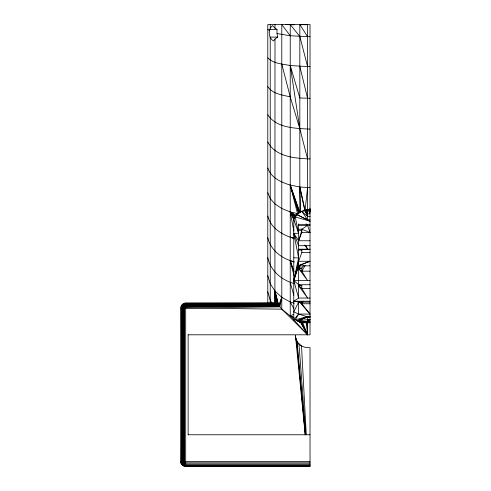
<?xml version="1.0" encoding="UTF-8"?>
<svg xmlns="http://www.w3.org/2000/svg" width="491" height="491" viewBox="0 0 491 491"><rect width="100%" height="100%" fill="white"/><g stroke="black" fill="none" stroke-linecap="round" stroke-linejoin="round"><path stroke-width="0.74" d="M310.024 302.125L298.62 302.125L293.778 301.21L298.62 298.055L293.778 280.527L298.62 257.849L293.778 233.329L298.62 233.329L293.778 219.545L295.238 216.924L299.823 212.278L299.829 24.55L307.581 36.653L310.024 36.653M298.276 343.135C300.952 346.756 305.715 347.929 310.024 347.628L310.024 466.45L185.69 466.45C183.161 466.481 180.614 464.21 180.989 461.583L181.461 307.98C181.099 305.384 182.983 302.978 185.69 303.107L274.905 303.125C277.955 303.935 279.888 306.85 281.791 309.146L307.581 334.801L307.581 322.765L299.406 321.967L295.318 319.77L293.778 319.77L293.778 218.022L295.441 215.334L297.129 214.665L310.024 221.214L295.238 216.924L290.23 211.946L281.791 208.503L274.997 203.974L270.234 198.622L267.791 192.748M182.247 304.549L184.242 306.537L184.42 307.98L183.247 461.583L181.461 464.026L180.989 462.847L180.989 306.722L181.461 305.549L182.247 304.549L185.69 303.272L274.905 303.125L274.997 39.059L277.642 37.101L276.998 33.541L276.998 29.423L274.997 28.171L272.554 25.581C267.785 28.975 268.289 38.089 273.493 40.943L274.997 39.059M274.905 303.125L274.997 291.108L270.234 283.773L267.791 275.733M306.366 209.393L307.611 209.547L307.642 210.289C303.88 210.351 300.24 211.756 297.123 213.794L296.312 214.99L295.361 215.445L295.238 216.924L298.62 233.329M310.024 213.824L307.581 213.824L305.071 210.529L307.581 187.488L310.024 187.488M310.024 322.765L301.732 322.74L299.406 321.967L307.581 321.458L308.667 320.543L308.802 319.395L309.342 319.966L310.024 319.395L297.129 320.807L307.581 316.585L310.024 316.585M182.247 465.026L184.242 463.019L184.42 461.583L184.42 307.98L185.69 306.722L278.735 305.549L281.791 297.319L274.997 291.108L275.58 303.266L185.69 303.751L183.413 303.966L181.676 305.709L180.989 307.98L181.461 461.583L182.247 465.026L185.69 466.284L182.873 464.4L180.989 461.583L310.024 461.583M309.533 211.198L310.024 208.196M309.637 211.609L310.024 209.436M309.612 212.063L310.024 209.835M309.612 212.468L310.024 210.326M309.594 213.008L310.024 210.829M294.195 303.248L290.23 302.026L281.791 297.319L279.882 306.746L184.242 306.537L183.247 307.98L182.247 461.583L183.481 463.786L185.69 465.026L310.024 465.026M309.563 213.695L310.024 211.504M295.49 215.316L299.51 212.376L290.23 185.089C281.196 182.278 270.928 177.754 267.791 168.002M310.024 284.719L298.62 284.719L293.778 280.527L298.62 261.267L301.836 252.484L301.836 249.379M183.247 465.824L183.855 465.186L183.247 461.583L182.247 307.98L181.148 306.777L181.461 305.549L183.247 307.98L184.42 461.583L185.69 462.847L310.024 462.847M185.69 303.272L183.855 304.371L183.247 307.98L183.247 461.583L184.242 463.019L185.69 464.026L310.024 464.026M281.791 297.319L279.226 306.059L185.69 306.722M180.989 461.583C180.958 463.608 184.015 467.991 185.69 465.026M310.024 280.545L293.778 280.527L298.62 265.471L310.024 261.267L298.62 261.267M293.778 280.527L298.62 265.84L310.024 261.267M306.801 322.747L307.581 334.801L290.23 315.909L281.791 309.146L180.989 307.98L182.087 306.157L185.69 305.549L278.735 305.549L274.997 291.108L276.513 303.751L185.69 304.549L184.444 305.009L182.707 306.734L182.247 307.98L182.247 461.583L180.989 462.847L181.461 464.026M301.836 228.996L301.836 232.568L298.62 240.768L310.024 240.768M303.653 265.545L301.836 268.012L298.62 268.012L299.694 265.367M184.966 303.831L185.69 304.549L277.587 304.53L274.997 291.108L278.6 305.414L185.69 305.549L184.444 305.009L184.966 303.831L184.42 303.272L275.58 303.266M298.62 302.125L293.778 311.828L298.62 314.074L307.581 316.855L297.129 320.807L310.024 321.967L307.581 319.395L308.127 320.997M301.836 268.608L298.62 268.608L307.581 280.545L301.836 271.173L305.181 265.343M293.778 319.77L298.62 314.074L310.024 314.074L301.836 303.751L302.984 301.891M182.087 306.157L183.855 304.371L184.444 305.009M298.62 268.012L300.51 265.68M299.614 284.363L298.62 285.498L301.836 285.498L301.836 288.413L307.581 298.055L298.62 285.744L301.836 285.744M183.855 465.186L185.69 464.026L182.087 463.418M308.667 320.543L309.342 319.966M299.823 212.278L290.23 185.089L298.565 212.941L300.639 211.873L299.829 187.003L290.23 185.089L297.521 213.579L301.977 211.234L304.751 210.559L307.581 213.824L307.642 210.289L306.378 209.767M299.406 212.806L290.23 185.089L298.731 212.849L301.977 211.234M184.42 303.272L183.413 303.966L182.873 305.175L181.676 305.709M184.242 306.537L185.69 305.549M298.62 229.217L301.836 229.217L307.581 225.369L306.765 224.111M293.581 314.338L290.23 315.909L290.23 24.55L299.829 36.469L307.581 66.598L310.024 66.598M307.581 187.488L299.829 187.003L305.126 210.504L307.581 209.761L310.024 209.761M181.523 307.262L182.707 306.734M307.581 320.427L310.024 319.395M307.581 316.585L295.318 319.77L298.62 314.074L298.62 301.627M184.242 463.019L185.69 462.847M304.751 24.82L307.581 24.55L307.581 209.761M299.578 24.808L307.581 24.55M185.69 307.98L279.226 306.746M269.62 29.423L277.022 29.423M269.94 37.101L277.587 37.101M267.791 57.852C273.487 63.818 282.626 63.983 290.23 65.524L299.829 97.985L310.024 98.274M310.024 129.127C295.729 128.366 276.402 128.194 267.791 114.826M267.791 141.973C275.42 156.801 295.116 158.415 310.024 158.924M307.581 211.155L310.024 211.155L308.115 209.307M301.621 211.412L307.581 216.359L310.024 216.359M301.977 211.425L307.581 219.845L310.024 219.845M298.62 224.35L310.024 224.35M298.62 225.369L310.024 225.369M298.62 230.328L301.836 230.328L298.62 240.768L293.778 233.329L298.62 245.703L310.024 245.703M301.836 232.568L310.024 232.568L307.581 225.369L306.016 223.976M298.62 249.189L310.024 249.189M298.62 249.379L310.024 249.379M298.62 250.066L301.836 250.066M301.836 252.484L310.024 252.484M293.778 257.849L298.62 257.849M298.62 265.84L310.024 265.84M298.62 268.608L301.836 271.173L310.024 271.173M310.024 288.413L301.836 288.413L298.62 285.744M310.024 298.055L298.62 298.055L298.62 223.908M293.778 301.21L310.024 301.21M185.69 303.751L276.513 303.751M299.694 301.848L301.836 303.751L310.024 303.751M310.024 316.72L307.581 316.72L297.129 320.807L307.581 317.223L310.024 316.855L307.581 316.855M310.024 317.223L307.581 317.223L307.581 321.967M293.778 319.58L295.772 319.58M299.406 321.967L306.66 322.747L307.581 334.801L302.708 322.74L299.406 321.967L310.024 321.967M188.127 334.801L310.024 334.801L310.024 24.55L267.791 24.55L267.791 303.107M188.127 434.762L310.024 434.762M310.024 465.824L185.69 465.824L183.413 465.603L182.873 464.4L181.676 463.866M184.42 466.284L310.024 466.284M307.581 36.653L290.23 35.757L276.998 33.541M285.658 24.55L294.465 24.796M307.581 158.924L299.829 128.765L290.23 65.524L307.581 66.598M299.829 128.765L290.23 96.85C282.38 95.015 272.671 93.965 267.791 86.717M293.839 231.003L290.23 211.946L297.521 213.579M293.943 261.599C282.006 258.91 270.523 250.109 267.791 237.718M306.384 209.958L307.642 210.289L306.384 209.903M267.791 257.658C270.351 270.658 281.773 280.269 294.195 283.54M293.802 238.301C282.546 235.146 270.719 228.155 267.791 216.034M294.195 262.047L290.23 260.764L293.943 275.353M301.836 229.217L310.024 232.568M293.679 317.425L290.23 315.909L294.134 317.806M181.523 462.301L182.707 462.829M310.024 221.214L297.129 214.665L297.123 213.794M293.931 220.134L290.23 211.946L295.441 215.334M293.796 218.55L290.23 211.946L295.361 215.445M290.23 211.946L295.238 215.574L295.238 216.924L290.23 211.946L294.201 217.924M295.588 338.538L295.435 335.482C295.527 339.747 297.834 343.81 301.511 346.002L306.267 434.676M267.791 29.343L269.62 30.81M183.855 304.371L183.247 303.751M308.115 209.35L310.024 211.155M299.117 301.468L310.024 314.074M304.899 210.553L307.581 213.824L305.126 210.504M290.23 35.757L281.791 24.55L281.791 309.146M304.708 244.991L307.581 249.189L305.666 245.248M271.977 303.107L270.234 300.277L267.791 291.814M300.093 321.648L307.581 334.801L301.732 322.74M290.23 302.026L293.728 308.44M300.75 322.176L307.581 334.801M307.581 216.359L304.751 210.559L299.829 187.003M184.444 464.566L184.966 465.744M293.943 271.609L290.23 260.764L293.888 272.118M290.23 282.411L293.796 295.275M281.791 64.155L290.23 96.85M299.829 66.377L307.581 98.274M305.212 434.731L295.441 335.482L295.901 340.14M305.322 434.781L296.576 340.38L295.864 338.624L297.067 341.558L305.396 434.707M298.994 344.074L305.764 434.756M307.581 211.824L307.581 219.845M301.836 268.012L301.836 271.173M301.836 301.609L301.836 303.751M274.997 24.55L274.997 28.171M270.234 24.55L270.234 28.036M270.234 37.727L270.234 303.107M188.127 334.69L188.127 434.873M185.69 303.107L185.69 466.45M181.461 307.98L181.461 461.583M293.784 238.098L290.23 237.221L293.79 238.172"/></g></svg>
